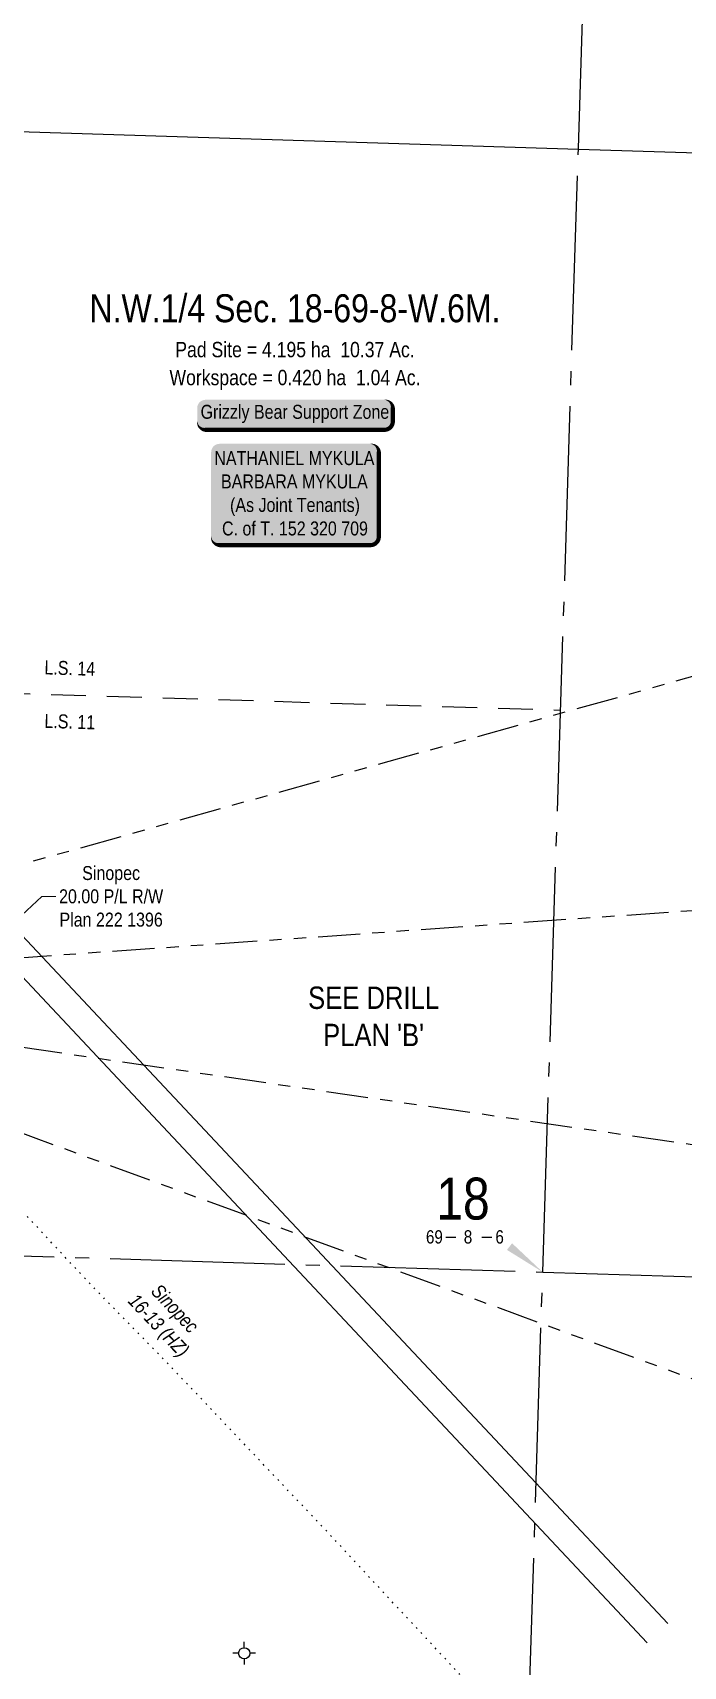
# Model space of a CAD drawing. Extents: x 353684 to 362846, y 6089656 to 6096169.
# Drawn here: x 358299 to 358764, y 6093881 to 6095050 of the extents above; entities that cross this region are included whole.
import ezdxf
from ezdxf.enums import TextEntityAlignment as Align

# ---------------------------------------------------------------- set-up
doc = ezdxf.new("R2010")
doc.units = 0
doc.header["$LTSCALE"] = 5
doc.header["$PDMODE"] = 34
doc.header["$PDSIZE"] = 0.03
for name, pattern in [('foc-DOT', [1, 0.2, -0.8]), ('foc-DRILLPATH', [14.75, 6, -1.75, 1.75, -1.75, 1.75, -1.75]), ('foc-LSD', [8, 5, -3]), ('foc-QUARTERLINE', [33, 25, -3, 2, -3])]:
    doc.linetypes.add(name, pattern=pattern)
doc.layers.get('Defpoints').update_dxf_attribs({"color": 9})
for name, color, linetype in [('10', 1, 'Continuous'), ('9', 3, 'Continuous'), ('ABADATA-DRILL', 8, 'foc-DOT'), ('ABADATA-DRILL-T', 8, 'Continuous'), ('AS-OWNER', 7, 'Continuous'), ('AS-WILDLIFE-BLOCK', 131, 'Continuous'), ('C-SYMBOL', 7, 'Continuous'), ('DRILL-T', 8, 'Continuous'), ('F-RW', 190, 'Continuous'), ('L-AREAREQUIRED', 7, 'Continuous'), ('L-AREAWORK', 5, 'Continuous'), ('L-DETAIL-T', 3, 'Continuous'), ('L-QSEC', 8, 'foc-QUARTERLINE'), ('L-SEC', 7, 'Continuous'), ('L-SECLBL', 7, 'Continuous'), ('L-SECTION-LSD', 7, 'foc-LSD'), ('P-PDRILLPATH', 12, 'foc-DRILLPATH')]:
    doc.layers.add(name, color=color, linetype=linetype)
doc.layers.add('F-RW-T', color=190, linetype='Continuous', lineweight=9)
doc.styles.add('100L', font='ARIALN.TTF', dxfattribs={"height": 11})
doc.styles.add('175L', font='ARIALN.TTF', dxfattribs={"height": 20})
doc.styles.add('80', font='ARIALN.TTF', dxfattribs={"height": 10})
doc.styles.add('80CG', font='ARIALN.TTF', dxfattribs={"height": 10})
doc.styles.add('80L', font='ARIALN.TTF', dxfattribs={"height": 10})
doc.styles.add('SIMPLEX', font='ARIALN.TTF')
doc.dimstyles.new('Compass 5 000', dxfattribs={"dimscale": 5, "dimtxt": 9, "dimasz": 2, "dimexe": 0.2, "dimexo": 0.0625, "dimgap": 0.5, "dimtad": 0, "dimtih": 1, "dimtoh": 1, "dimzin": 0, "dimdsep": 46, "dimtxsty": '80CG', "dimcen": 0.1, "dimse1": 1, "dimse2": 1, "dimclrd": 256, "dimclrt": 256, "dimaunit": 1, "dimadec": 4, "dimazin": 0, "dimtfac": 0.06, "dimtofl": 0, "dimtmove": 0, "dimatfit": 1, "dimfxl": 0.2, "dimtolj": 1, "dimtzin": 0, "dimlwd": -1, "dimarcsym": 0})

# ---------------------------------------------------------------- blocks, each defined once
blk = doc.blocks.new('L-SECLBL')
at = {"layer": '9', "color": 7}
for p, q in [((-5.1, -27.8), (-12.3, -27.8)), ((20.7, -27.8), (13.5, -27.8))]:
    blk.add_line(p, q, dxfattribs=at)
at = {"layer": '10', "color": 2, "style": 'SIMPLEX'}
blk.add_attdef('SEC', text='', height=30, dxfattribs=at).set_placement((0, 0), align=Align.MIDDLE)
at = {"layer": '10', "color": 5, "style": '80L'}
blk.add_attdef('TWP', text='', height=9.5, dxfattribs=at).set_placement((-14.4, -27.4), align=Align.MIDDLE_RIGHT)
blk.add_attdef('RGE', text='', height=9.5, dxfattribs=at).set_placement((3.6, -27.4), align=Align.MIDDLE_CENTER)
blk.add_attdef('MER', text='', height=9.5, dxfattribs=at).set_placement((23.2, -27.4), align=Align.MIDDLE_LEFT)
blk = doc.blocks.new('*U48')
h = blk.add_hatch(color=255)
edge = h.paths.add_edge_path()
edge.add_line((-64, -11.5), (64, -11.5))
edge.add_arc((64, -5.5), 6, 270, 360)
edge.add_line((70, -5.5), (70, 4))
edge.add_arc((64, 4), 6, 0, 90)
edge.add_line((64, 10), (-64, 10))
edge.add_arc((-64, 4), 6, 90, 180)
edge.add_line((-70, 4), (-70, -5.5))
edge.add_arc((-64, -5.5), 6, 180, 270)
at = {"color": 131, "flags": 128}
blk.add_lwpolyline([(-64, -11.5, 3, 3, 0), (64, -11.5, 3, 3, 0.414214), (70, -5.5, 3, 3, 0), (70, 4, 3, 0, 0.414214), (64, 10, 0, 0, 0), (-64, 10, 0, 0, 0.414214), (-70, 4, 0, 0, 0), (-70, -5.5, 0, 3, 0.414214)], format="xyseb", close=True, dxfattribs=at)
at = {"color": 131, "style": '80'}
blk.add_attdef('ENTER_TEXT_001', (-36, -5), '', height=10, dxfattribs=at)
blk = doc.blocks.new('*U52')
h = blk.add_hatch(color=59)
edge = h.paths.add_edge_path()
edge.add_line((-54, -37), (54, -37))
edge.add_arc((54, -31), 6, 270, 360)
edge.add_line((60, -31), (60, 29.5))
edge.add_arc((54, 29.5), 6, 0, 90)
edge.add_line((54, 35.5), (-54, 35.5))
edge.add_arc((-54, 29.5), 6, 90, 180)
edge.add_line((-60, 29.5), (-60, -31))
edge.add_arc((-54, -31), 6, 180, 270)
at = {"color": 1, "flags": 128}
blk.add_lwpolyline([(-54, -37, 3, 3, 0), (54, -37, 3, 3, 0.414214), (60, -31, 3, 3, 0), (60, 29.5, 3, 0, 0.414214), (54, 35.5, 0, 0, 0), (-54, 35.5, 0, 0, 0.414214), (-60, 29.5, 0, 0, 0), (-60, -31, 0, 3, 0.414214)], format="xyseb", close=True, dxfattribs=at)
blk.add_lwpolyline([(-19.7, -20.3, 0, 7.5, 0), (0, 0, 0, 0, 0)], format="xyseb", dxfattribs=at)
at = {"color": 1, "style": '80'}
blk.add_attdef('ENTER_TEXT_001', (-36, -5), '', height=10, dxfattribs=at)
blk = doc.blocks.new('*D57')
at = {"layer": 'Defpoints', "color": 0, "transparency": 16777216}
for p in [(358283.6, 6094411.6), (358310.6, 6094382.8), (358296, 6094369.1)]:
    blk.add_point(p, dxfattribs=at)
at = {"layer": 'F-RW-T', "transparency": 16777216}
for p, q in [((358290.9, 6094418.4), (358305.2, 6094431.8)), ((358305.2, 6094431.8), (358315.2, 6094431.8)), ((358261.7, 6094391.1), (358254.4, 6094384.2))]:
    blk.add_line(p, q, dxfattribs=at)
for points in [[(358289.7, 6094419.6), (358292, 6094417.2), (358283.6, 6094411.6)], [(358260.6, 6094392.3), (358262.9, 6094389.8), (358269, 6094397.9)]]:
    blk.add_solid(points, dxfattribs=at)
at = {"layer": 'F-RW-T', "transparency": 16777216, "insert": (358354.7, 6094431.8), "char_height": 10, "attachment_point": 5, "style": '80CG'}
blk.add_mtext('\\A1;Sinopec\\P20.00 P/L R/W\\PPlan 222 1396', dxfattribs=at)
blk = doc.blocks.new('Gabd')
for p, q in [((-0.81, 0), (-1.62, 0)), ((0, 0.81), (0, 1.62)), ((1.62, 0), (0.81, 0)), ((0, -0.81), (0, -1.62))]:
    blk.add_line(p, q)
blk.add_circle((0, 0), 0.8)

msp = doc.modelspace()

# ---------------------------------------------------------------- linework, layer by layer
at = {"layer": 'L-QSEC'}
for p, q in [((358689.007, 6094967.099), (358692.182, 6095067.023)), ((358663.486, 6094162.928), (358689.007, 6094967.099)), ((357859.228, 6094188.2), (358663.486, 6094162.928)), ((358637.541, 6093338.507), (358663.486, 6094162.928)), ((358663.486, 6094162.928), (359468.411, 6094137.91))]:
    msp.add_line(p, q, dxfattribs=at)
at = {"layer": 'L-SEC'}
for p, q in [((357884.564, 6094992.127), (358688.99, 6094966.54)), ((358688.99, 6094966.54), (359493.806, 6094942.227))]:
    msp.add_line(p, q, dxfattribs=at)
at = {"layer": 'L-SECLBL', "flags": 128}
msp.add_lwpolyline([(358663.486, 6094162.928, 0, 5.998, 0), (358639.734, 6094181.217, 0, 0, 0)], format="xyseb", dxfattribs=at)
at = {"layer": 'L-SECTION-LSD'}
msp.add_line((357871.892, 6094590.036), (358676.249, 6094565.075), dxfattribs=at)
at = {"layer": 'P-PDRILLPATH', "flags": 128}
for points in [[(357987.886, 6094366.805), (359609.324, 6094480.717), (362033.229, 6094406.517)], [(357997.873, 6094366.486), (359598.377, 6094133.979), (362022.627, 6094059.769)], [(358007.856, 6094366.182), (359587.43, 6093787.242), (362012.026, 6093713.021)]]:
    msp.add_lwpolyline(points, dxfattribs=at)

# ---------------------------------------------------------------- block references
at = {"layer": 'ABADATA-DRILL-T', "xscale": 4.998289149999994, "yscale": 4.998289149999994, "zscale": 4.998289149999994}
msp.add_blockref('Gabd', (358449.9, 6093890.184), dxfattribs=at)
at = {"layer": 'AS-OWNER', "color": 2}
ref = msp.add_blockref('*U52', (358486.252, 6094720.196), dxfattribs=dict(at, xscale=0.9997379999999947, yscale=0.9997379999999947, zscale=0.9997379999999947))
ref.add_attrib('ENTER_TEXT_001', 'NATHANIEL MYKULA', (358428.545, 6094740.45), dxfattribs={"layer": '0', "color": 1, "height": 9.99738, "style": '80'})
ref.add_attrib('ENTER_TEXT_002', 'BARBARA MYKULA', (358433.319, 6094723.787), dxfattribs={"layer": '0', "color": 1, "height": 9.99738, "style": '80'})
ref.add_attrib('ENTER_TEXT_003', '(As Joint Tenants)', (358439.784, 6094706.954), dxfattribs={"layer": '0', "color": 1, "height": 9.99738, "style": '80'})
ref.add_attrib('ENTER_TEXT_004', 'C. of T. 152 320 709', (358434.021, 6094690.115), dxfattribs={"layer": '0', "color": 1, "height": 9.99738, "style": '80'})
at = {"layer": 'AS-WILDLIFE-BLOCK', "color": 0}
ref = msp.add_blockref('*U48', (358486.252, 6094777.202), dxfattribs=dict(at, xscale=0.9997379999999947, yscale=0.9997379999999947, zscale=0.9997379999999947))
ref.add_attrib('ENTER_TEXT_001', 'Grizzly Bear Support Zone', (358418.705, 6094773.584), dxfattribs={"layer": '0', "color": 131, "height": 9.99738, "style": '80'})
at = {"layer": 'L-SECLBL', "xscale": 0.9997379999999947, "yscale": 0.9997379999999947, "zscale": 0.9997379999999947}
msp.add_blockref('L-SECLBL', (358606.43, 6094215.554), dxfattribs=at).add_auto_attribs({'SEC': '18', 'TWP': '69', 'RGE': '8', 'MER': '6'})

# ---------------------------------------------------------------- texts
at = {"layer": 'C-SYMBOL', "color": 3, "insert": (358486.252, 6094862.694), "char_height": 19.99476, "width": 294.05663, "attachment_point": 2, "style": '175L'}
msp.add_mtext('N.W.1/4 Sec. 18-69-8-W.6M.', dxfattribs=at)
at = {"layer": 'DRILL-T', "insert": (358385.032, 6094160.571), "char_height": 10, "attachment_point": 1, "rotation": 313.321754, "style": '80L'}
msp.add_mtext_dynamic_manual_height_columns('\\pi7.035;{\\fArial Narrow|b0|i1|c0|p34;Sinopec\\P\\pi0.8822;16-13 (HZ)}', width=54.7794, gutter_width=50, heights=[0], dxfattribs=at)
at = {"layer": 'L-AREAREQUIRED', "color": 5, "style": '100L'}
msp.add_text('Pad Site = 4.195 ha  10.37 Ac.', height=10.99712, dxfattribs=at).set_placement((358486.252, 6094814.327), align=Align.BOTTOM_CENTER)
at = {"layer": 'L-AREAWORK', "color": 5, "style": '100L'}
msp.add_text('Workspace = 0.420 ha  1.04 Ac.', height=10.99712, dxfattribs=at).set_placement((358486.252, 6094794.332), align=Align.BOTTOM_CENTER)
at = {"layer": 'L-DETAIL-T', "insert": (358542.465, 6094345.97), "char_height": 15.99585, "width": 116.56227, "attachment_point": 5, "style": '80CG'}
msp.add_mtext("SEE DRILL PLAN 'B'", dxfattribs=at)

# ---------------------------------------------------------------- dimensions: what is measured, and where the dimension line sits
at = {"layer": 'F-RW-T'}
dim = msp.add_linear_dim(base=(358283.598, 6094411.575), p1=(358296.048, 6094369.082), p2=(358310.63, 6094382.763), angle=43.175422, text='Sinopec\\P20.00 P/L R/W\\PPlan 222 1396', dimstyle='Compass 5 000', dxfattribs=at)
dim.commit()
dim.dimension.update_dxf_attribs({"geometry": '*D57', "text_midpoint": (358354.72, 6094431.825), "dimtype": 161})

# ---------------------------------------------------------------- next in the draw order: texts
at = {"layer": 'L-SECTION-LSD', "char_height": 9.9974, "attachment_point": 1, "rotation": 358.22252, "style": '100L', "bg_fill": 2}
for s, width, insert in [('L.S. 14', 36.9982, (358307.162, 6094600.72)), ('L.S. 11', 36.4495, (358307.162, 6094562.445))]:
    msp.add_mtext_dynamic_manual_height_columns(s, width=width, gutter_width=55, heights=[0], dxfattribs=dict(at, insert=insert))

# ---------------------------------------------------------------- next in the draw order: linework, layer by layer
at = {"layer": 'ABADATA-DRILL', "flags": 128}
msp.add_lwpolyline([(359069.205, 6093225.386), (359070.002, 6093236.242), (359070.213, 6093255.635), (359069.316, 6093274.812), (359067.368, 6093293.983), (359064.478, 6093313.104), (359060.702, 6093332.052), (359055.858, 6093350.734), (359050.107, 6093369.214), (359043.605, 6093387.398), (359036.219, 6093405.119), (359027.783, 6093422.533), (359018.277, 6093439.341), (359007.831, 6093455.508), (358996.477, 6093471.124), (358984.182, 6093486.108), (358981.488, 6093489.195), (358971.405, 6093500.388), (358958.363, 6093514.506), (358945.182, 6093528.678), (358931.834, 6093542.925), (358918.505, 6093556.842), (358904.924, 6093570.667), (358891.327, 6093584.332), (358877.78, 6093598.005), (358864.404, 6093611.993), (358851.345, 6093626.222), (358838.483, 6093640.354), (358825.505, 6093654.58), (358812.402, 6093668.689), (358799.317, 6093682.709), (358786.035, 6093696.834), (358772.666, 6093710.742), (358759.142, 6093724.515), (358745.453, 6093738.083), (358731.623, 6093751.675), (358717.553, 6093764.925), (358703.174, 6093777.874), (358688.755, 6093790.865), (358674.624, 6093804.076), (358660.968, 6093817.763), (358647.423, 6093831.497), (358633.579, 6093844.919), (358619.829, 6093858.499), (358606.485, 6093872.546), (358593.44, 6093886.574), (358580.289, 6093900.735), (358567.127, 6093914.877), (358553.944, 6093928.959), (358540.804, 6093943.14), (358527.753, 6093957.308), (358514.592, 6093971.46), (358501.319, 6093985.565), (358488.063, 6093999.579), (358474.817, 6094013.553), (358461.521, 6094027.579), (358448.267, 6094041.634), (358421.408, 6094070.054), (358408.101, 6094084.02), (358394.705, 6094098.039), (358381.186, 6094111.951), (358367.603, 6094125.716), (358354.072, 6094139.559), (358340.733, 6094153.466), (358327.498, 6094167.5), (358314.364, 6094181.581), (358301.253, 6094195.741), (358288.142, 6094209.901), (358275.052, 6094224.08), (358261.962, 6094238.269), (358248.729, 6094252.363), (358235.313, 6094266.363), (358221.953, 6094280.25), (358208.504, 6094294.161), (358194.965, 6094308.044), (358181.462, 6094321.826), (358168.044, 6094335.476), (358154.607, 6094349.436), (358141.283, 6094363.502), (358127.959, 6094377.579), (358114.688, 6094391.714), (358101.547, 6094405.875), (358088.506, 6094420.043), (358075.378, 6094434.303), (358062.269, 6094448.503), (358049.098, 6094462.665), (358035.915, 6094476.767), (358022.674, 6094490.932), (358009.506, 6094504.853), (357996.197, 6094518.759), (357983.092, 6094532.489), (357969.751, 6094546.336), (357956.397, 6094560.073), (357943.005, 6094573.902), (357929.743, 6094587.697), (357916.711, 6094601.494), (357903.635, 6094615.513), (357890.47, 6094629.524), (357877.224, 6094643.548), (357872.968, 6094648.035)], dxfattribs=at)
at = {"layer": 'F-RW', "flags": 128}
for points in [[(357918.82, 6095090.996), (357898.619, 6094458.003), (358222.329, 6094447.664), (358287.123, 6094378.595), (358738.313, 6093897.713)], [(357938.806, 6095090.377), (357919.242, 6094477.349), (358231.246, 6094467.384), (358301.706, 6094392.275), (358752.895, 6093911.394)]]:
    msp.add_lwpolyline(points, dxfattribs=at)
at = {"layer": 'P-PDRILLPATH', "flags": 128}
msp.add_lwpolyline([(357977.894, 6094367.13), (359620.271, 6094827.454), (362043.83, 6094753.265)], dxfattribs=at)

doc.saveas('drawing.dxf')
